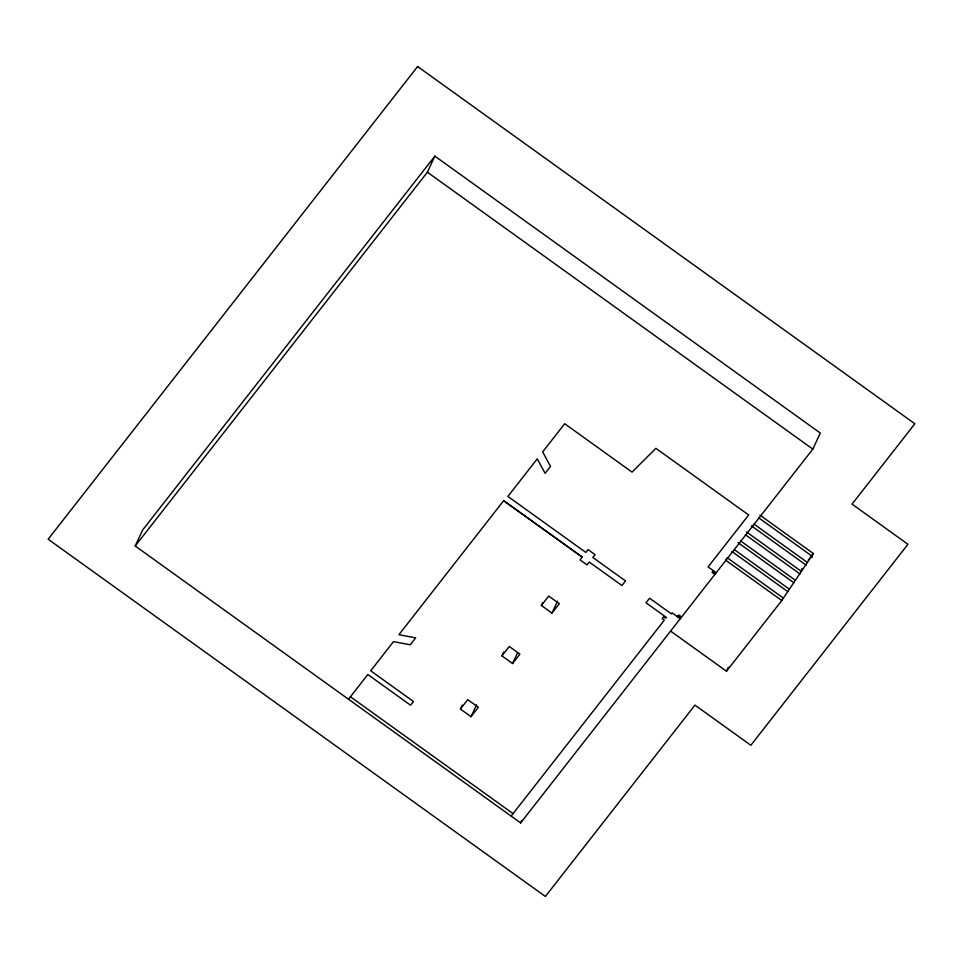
<?xml version="1.0" encoding="UTF-8"?>
<svg xmlns="http://www.w3.org/2000/svg" width="963" height="963" viewBox="0 0 963 963"><rect width="100%" height="100%" fill="white"/><g stroke="black" fill="none" stroke-linecap="round" stroke-linejoin="round"><path stroke-width="1.44" d="M135.205 545.997L142.693 529.939L434.867 156.138L820.307 433.061L812.82 449.119L520.646 822.92L135.205 545.997L427.379 172.196L434.867 156.138M460.398 709.045L467.741 699.644L478.358 707.275L471.015 716.677L460.398 709.045L462.252 705.072M471.015 716.677L476.565 704.784M501.94 655.887L509.283 646.486L519.912 654.118L512.569 663.519L501.94 655.887L503.793 651.927M512.569 663.519L517.492 652.95M541.362 605.45L548.705 596.061L559.322 603.693L551.98 613.082L541.362 605.45L542.602 602.814M551.98 613.082L557.529 601.189M520.646 822.92L521.898 820.247M670.597 631.078L726.499 671.235L728.365 667.215M726.499 671.235L781.763 600.527L813.398 553.569L759.939 515.157M348.486 699.234L367.806 674.509L410.575 705.229L413.464 701.521L370.707 670.802L393.506 641.623L410.25 644.777L415.655 637.855L398.923 634.701L503.649 500.7L582.254 557.047L580.039 559.888L587.021 564.908L589.248 562.067L621.966 585.516L625.541 580.942L592.847 557.457L595.074 554.616L588.08 549.596L585.853 552.437L507.886 496.414L537.258 458.833L545.106 473.351L550.511 466.429L542.663 451.912L564.691 423.72L632.053 472.123L655.887 448.325L748.672 514.988L708.094 566.906L716.207 572.732M511.148 816.094L664.289 620.172L662.183 618.667L663.639 616.802L665.734 618.318L666.408 617.452L646.004 602.79L649.58 598.216L671.38 613.876L672.15 612.889L680.263 618.715M677.471 616.705L678.819 614.972L681.611 616.982M713.402 570.722L712.054 572.455L714.847 574.454M808.234 560.177L810.87 556.807M811.713 555.723L813.398 553.569M811.328 556.542L812.05 557.541L810.798 557.096M801.637 568.916L802.456 569.446L801.758 570.18M427.379 172.196L812.82 449.119M758.688 517.829L812.158 556.241M753.86 524.004L807.319 562.428M751.393 525.81L806.079 565.1M746.566 531.997L801.24 571.276M745.314 534.67L800 573.96M740.487 540.845L795.161 580.135M738.019 542.651L793.921 582.808M734.408 549.704L789.082 588.995M731.94 551.51L787.842 591.667M783.003 597.854L727.113 557.685L725.861 560.37L781.763 600.527M712.632 571.709L715.425 573.719M678.241 615.718L681.034 617.728M503.649 500.7L582.182 557.132M350.412 696.755L513.074 813.627M417.617 66.531L48.15 539.232L545.383 896.469L694.949 705.121L750.851 745.278L907.953 544.276L852.05 504.118L914.85 423.768L417.617 66.531"/></g></svg>
